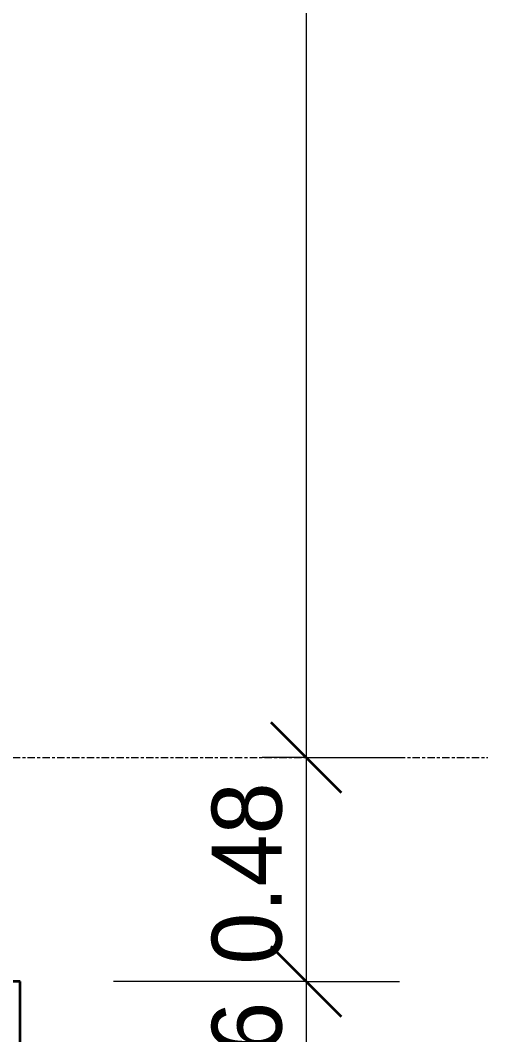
# Model space of a CAD drawing. Header units: centimetres. Extents: x -6111 to 13767, y -285 to 1600.
# Drawn here: x 129.2 to 229.4, y 34.6 to 251.9 of the extents above; entities that cross this region are included whole.
import ezdxf

# ---------------------------------------------------------------- set-up
doc = ezdxf.new("R2010")
doc.units = ezdxf.units.CM
doc.linetypes.add('Centre', pattern=[3.175, 0.635, -0.475, 1.59, -0.475])
for name, color, linetype, lineweight in [('A-ANNO-DIMS', 7, 'Continuous', 9), ('A-ANNO-DIMS-100', 7, 'Continuous', 9), ('A-FLOR-LEVL', 7, 'Continuous', 9), ('A-WALL', 7, 'Continuous', 9)]:
    doc.layers.add(name, color=color, linetype=linetype, lineweight=lineweight)
doc.styles.add('Century Gothic_1', font='GOTHIC.TTF', dxfattribs={"height": 15})
doc.dimstyles.new('FCA_N_Cotas_E100', dxfattribs={"dimscale": 30.48, "dimtxt": 15.662524, "dimasz": 0.492126, "dimexe": 0.656168, "dimexo": 0.656168, "dimgap": 0.032808, "dimtad": 1, "dimlfac": 0.01, "dimrnd": 0.01, "dimzin": 0, "dimdsep": 46, "dimtxsty": 'Century Gothic_1', "dimblk1": 'OBLIQUE', "dimblk2": 'OBLIQUE', "dimsah": 1, "dimcen": 0.09, "dimdle": 0.656168, "dimadec": 3, "dimazin": 2, "dimtfac": 1, "dimtdec": 4, "dimtix": 1, "dimtmove": 0, "dimatfit": 3, "dimfxl": 1, "dimtvp": 1, "dimtolj": 1, "dimtzin": 0, "dimarcsym": 2})

# ---------------------------------------------------------------- blocks, each defined once
blk = doc.blocks.new('DIMBLOCK14-Elevación Eje 2')
at = {"layer": 'A-ANNO-DIMS-100', "lineweight": 35}
for p, q in [((190.49, 512.77), (182.99, 520.27)), ((190.49, 512.77), (197.99, 505.27)), ((190.49, 94), (182.99, 101.5)), ((190.49, 94), (197.99, 86.5))]:
    blk.add_line(p, q, dxfattribs=at)
at = {"layer": 'A-ANNO-DIMS-100'}
for p, q in [((190.49, 512.77), (137.61, 512.77)), ((190.49, 512.77), (190.49, 94)), ((190.49, 512.77), (210.49, 512.77)), ((190.49, 94), (181.1, 94)), ((190.49, 94), (210.49, 94))]:
    blk.add_line(p, q, dxfattribs=at)
at = {"layer": 'A-ANNO-DIMS-100', "color": 0, "insert": (170.26, 283), "char_height": 15, "width": 48.9267, "attachment_point": 1, "rotation": 90, "line_spacing_factor": 0.984502, "style": 'Century Gothic_1'}
blk.add_mtext('4.19', dxfattribs=at)
blk = doc.blocks.new('_Oblique')
at = {"color": 0, "linetype": 'ByBlock', "lineweight": -2}
blk.add_line((-0.5, -0.5), (0.5, 0.5), dxfattribs=at)
blk = doc.blocks.new('DIMBLOCK15-Elevación Eje 2')
at = {"layer": 'A-ANNO-DIMS-100', "lineweight": 35}
for p, q in [((190.49, 94), (182.99, 101.5)), ((190.49, 94), (197.99, 86.5)), ((190.49, 46.02), (182.99, 53.52)), ((190.49, 46.02), (197.99, 38.52))]:
    blk.add_line(p, q, dxfattribs=at)
at = {"layer": 'A-ANNO-DIMS-100'}
for p, q in [((190.49, 94), (181.1, 94)), ((190.49, 94), (190.49, 46.02)), ((190.49, 94), (210.49, 94)), ((190.49, 46.02), (149.2, 46.02)), ((190.49, 46.02), (210.49, 46.02))]:
    blk.add_line(p, q, dxfattribs=at)
at = {"layer": 'A-ANNO-DIMS-100', "color": 0, "insert": (170.26, 49.63), "char_height": 15, "width": 48.9267, "attachment_point": 1, "rotation": 90, "line_spacing_factor": 0.984502, "style": 'Century Gothic_1'}
blk.add_mtext('0.48', dxfattribs=at)
blk = doc.blocks.new('DIMBLOCK16-Elevación Eje 2')
at = {"layer": 'A-ANNO-DIMS-100', "lineweight": 35}
for p, q in [((190.49, 46.02), (182.99, 53.52)), ((190.49, 46.02), (197.99, 38.52)), ((190.49, 0), (182.99, 7.5)), ((190.49, 0), (197.99, -7.5))]:
    blk.add_line(p, q, dxfattribs=at)
at = {"layer": 'A-ANNO-DIMS-100'}
for p, q in [((190.49, 46.02), (149.2, 46.02)), ((190.49, 46.02), (190.49, -20)), ((190.49, 46.02), (210.49, 46.02)), ((190.49, 0), (181.1, 0)), ((190.49, 0), (210.49, 0))]:
    blk.add_line(p, q, dxfattribs=at)
at = {"layer": 'A-ANNO-DIMS-100', "color": 0, "insert": (170.26, 2.63), "char_height": 15, "width": 48.9267, "attachment_point": 1, "rotation": 90, "line_spacing_factor": 0.984502, "style": 'Century Gothic_1'}
blk.add_mtext('0.46', dxfattribs=at)

msp = doc.modelspace()

# ---------------------------------------------------------------- linework, layer by layer
at = {"layer": 'A-FLOR-LEVL', "color": 253, "linetype": 'Centre', "true_color": 0xaaaaaa}
msp.add_line((-3737.492, 94), (229.437, 94), dxfattribs=at)
at = {"layer": 'A-WALL', "lineweight": 35}
for p, q in [((129.202, 46.025), (122.609, 46.025)), ((129.202, 0), (129.202, 46.025))]:
    msp.add_line(p, q, dxfattribs=at)

# ---------------------------------------------------------------- dimensions: what is measured, and where the dimension line sits
at = {"layer": 'A-ANNO-DIMS'}
for base, p1, p2, override, picture, middle in [((190.491, 94), (117.615, 512.77), (201.098, 94), {"dimpost": '<>', "dimfxl": 427.01069}, 'DIMBLOCK14-Elevación Eje 2', (181.614, 303.385)), ((190.491, 46.025), (201.098, 94), (129.202, 46.025), {"dimpost": '<>', "dimfxl": 86.433132}, 'DIMBLOCK15-Elevación Eje 2', (181.614, 70.012)), ((190.491, 0), (129.202, 46.025), (201.098, 0), {"dimpost": '<>', "dimfxl": 85.365661}, 'DIMBLOCK16-Elevación Eje 2', (181.614, 23.012))]:
    dim = msp.add_linear_dim(base=base, p1=p1, p2=p2, angle=90, dimstyle='FCA_N_Cotas_E100', override=override, dxfattribs=at)
    dim.commit()
    dim.dimension.update_dxf_attribs({"geometry": picture, "text_midpoint": middle})

doc.saveas('drawing.dxf')
